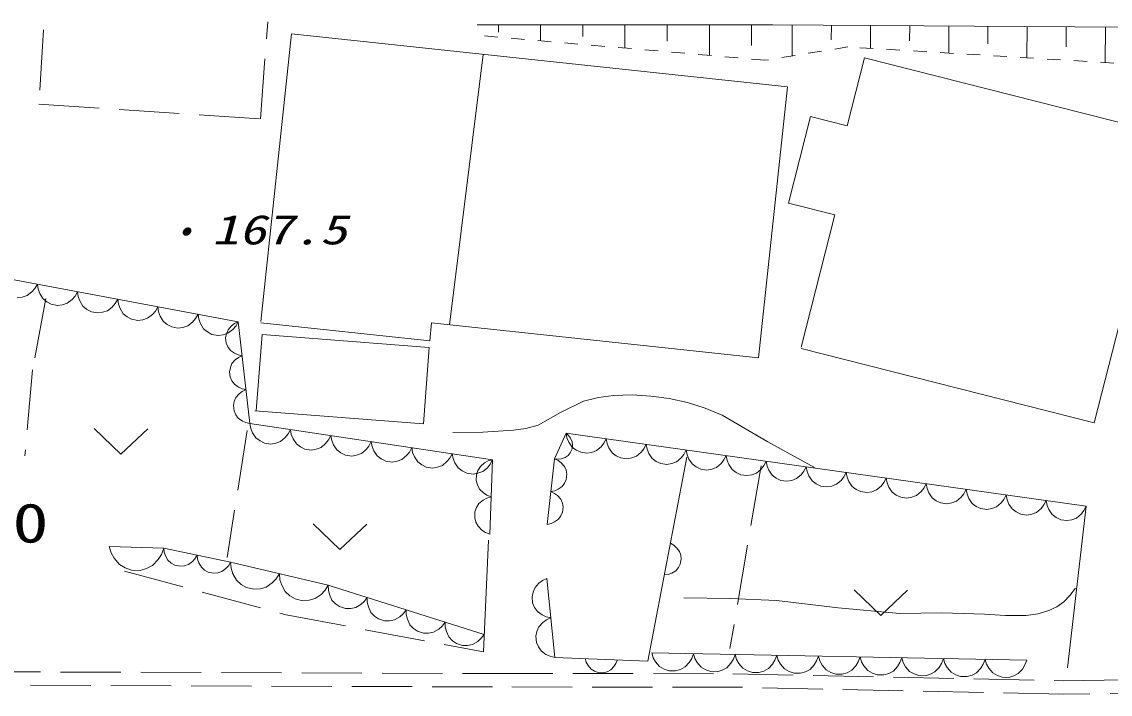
# Model space of a CAD drawing. Units: millimetres, scale not verified. Extents: x 40000 to 680000, y 20000 to 380000.
# Drawn here: x 172440 to 213072, y 281618 to 306724 of the extents above; entities that cross this region are included whole.
import ezdxf
from ezdxf.enums import TextEntityAlignment as Align

# ---------------------------------------------------------------- set-up
doc = ezdxf.new("R2010")
doc.units = ezdxf.units.MM
doc.header["$LTSCALE"] = 1000
doc.linetypes.add('USER1', pattern=[1, 0.5, -0.5])
doc.linetypes.add('USER2', pattern=[3, 2.25, -0.75])
doc.layers.add('S-BGD', color=1, linetype='Continuous', lineweight=13)
doc.styles.add('ＭＳ ゴシック', font='')
doc.styles.get('ＭＳ ゴシック').set_extended_font_data('MS Gothic')

msp = doc.modelspace()

# ---------------------------------------------------------------- linework, layer by layer
at = {"layer": 'S-BGD', "linetype": 'USER2'}
for p, q in [((173248, 306421), (173080, 303648)), ((181349, 303094), (181623, 306724)), ((173080, 303648), (181349, 303094)), ((173332, 296392), (172843, 293727)), ((172843, 293727), (172554, 290519)), ((180856, 291459), (180105, 286726)), ((200040, 290139), (198875, 283320)), ((176277, 286207), (182314, 284582)), ((182314, 284582), (189672, 283196)), ((170890, 282458), (190017, 282390)), ((190017, 282390), (198988, 282384)), ((198988, 282384), (211342, 282118)), ((211342, 282118), (224307, 282326)), ((190016, 281890), (170887, 281958)), ((198982, 281884), (190016, 281890)), ((211341, 281618), (198982, 281884)), ((224315, 281826), (211341, 281618))]:
    msp.add_line(p, q, dxfattribs=at)
at = {"layer": 'S-BGD'}
for p, q in [((189445, 306614), (200472, 306605)), ((190232, 306613), (190232, 306337)), ((191808, 306612), (191807, 306015)), ((193383, 306611), (193383, 306171)), ((194958, 306609), (194958, 305741)), ((196534, 306608), (196533, 306005)), ((198109, 306607), (198108, 305466)), ((199684, 306606), (199684, 305839)), ((200472, 306605), (213624, 306525)), ((201203, 306600), (201196, 305449)), ((202664, 306592), (202661, 306047)), ((204125, 306583), (204120, 305733)), ((205587, 306574), (205583, 306016)), ((207048, 306565), (207042, 305556)), ((208509, 306556), (208505, 305903)), ((209971, 306548), (209964, 305379)), ((211432, 306539), (211428, 305790)), ((212893, 306530), (212885, 305202)), ((182511, 306272), (181363, 295532)), ((201019, 304294), (182511, 306272)), ((189667, 305507), (188407, 295408)), ((203894, 305378), (203249, 302842)), ((215208, 302503), (203894, 305378)), ((199938, 294175), (201019, 304294)), ((201881, 303190), (201059, 299955)), ((203249, 302842), (201881, 303190)), ((212475, 291747), (215208, 302503)), ((201059, 299955), (202790, 299515)), ((202790, 299515), (201535, 294576)), ((167027, 298053), (180519, 295520)), ((172640, 296499), (172817, 296636)), ((172817, 296636), (172931, 296766)), ((172931, 296766), (173023, 296927)), ((173023, 296927), (173047, 296745)), ((173047, 296745), (173110, 296581)), ((174430, 296485), (174523, 296646)), ((174523, 296646), (174546, 296463)), ((172272, 296417), (172459, 296440)), ((172459, 296440), (172640, 296499)), ((173110, 296581), (173225, 296389)), ((173225, 296389), (173373, 296268)), ((173373, 296268), (173539, 296179)), ((173958, 296158), (174139, 296217)), ((174139, 296217), (174317, 296355)), ((174317, 296355), (174430, 296485)), ((174546, 296463), (174609, 296300)), ((174609, 296300), (174724, 296108)), ((175929, 296203), (176022, 296365)), ((176022, 296365), (176045, 296182)), ((173539, 296179), (173771, 296135)), ((173771, 296135), (173958, 296158)), ((174724, 296108), (174872, 295987)), ((174872, 295987), (175038, 295897)), ((175038, 295897), (175270, 295854)), ((175270, 295854), (175457, 295877)), ((175457, 295877), (175639, 295936)), ((175639, 295936), (175816, 296073)), ((175816, 296073), (175929, 296203)), ((176045, 296182), (176108, 296019)), ((176108, 296019), (176223, 295826)), ((176223, 295826), (176371, 295705)), ((177315, 295792), (177428, 295922)), ((177428, 295922), (177521, 296083)), ((177521, 296083), (177545, 295900)), ((177545, 295900), (177607, 295737)), ((176371, 295705), (176537, 295616)), ((176537, 295616), (176769, 295572)), ((176769, 295572), (176956, 295596)), ((176956, 295596), (177138, 295655)), ((177138, 295655), (177315, 295792)), ((177607, 295737), (177722, 295545)), ((177722, 295545), (177870, 295424)), ((177870, 295424), (178036, 295335)), ((178637, 295373), (178814, 295511)), ((178814, 295511), (178927, 295640)), ((178927, 295640), (179020, 295802)), ((179020, 295802), (179044, 295619)), ((179044, 295619), (179106, 295456)), ((179106, 295456), (179221, 295263)), ((180379, 295456), (180264, 295366)), ((180519, 295520), (180379, 295456)), ((180427, 295359), (180519, 295520)), ((180519, 295520), (180959, 291724)), ((181362, 295483), (187667, 294809)), ((187667, 294809), (187738, 295479)), ((187738, 295479), (199938, 294175)), ((178036, 295335), (178268, 295291)), ((178268, 295291), (178455, 295314)), ((178455, 295314), (178637, 295373)), ((179221, 295263), (179369, 295142)), ((179369, 295142), (179535, 295053)), ((179535, 295053), (179767, 295009)), ((179767, 295009), (179954, 295033)), ((179954, 295033), (180136, 295092)), ((180080, 295078), (180049, 294924)), ((180139, 295226), (180080, 295078)), ((180136, 295092), (180313, 295229)), ((180264, 295366), (180139, 295226)), ((180313, 295229), (180427, 295359)), ((181414, 295044), (181195, 292195)), ((187652, 294564), (181414, 295044)), ((180049, 294924), (180072, 294728)), ((180072, 294728), (180137, 294585)), ((180137, 294585), (180229, 294454)), ((180229, 294454), (180382, 294347)), ((180382, 294347), (180514, 294289)), ((180525, 294191), (180411, 294100)), ((180514, 294289), (180665, 294255)), ((180665, 294255), (180525, 294191)), ((187432, 291711), (187652, 294564)), ((201535, 294527), (212475, 291747)), ((180226, 293813), (180196, 293659)), ((180286, 293961), (180226, 293813)), ((180411, 294100), (180286, 293961)), ((180196, 293659), (180219, 293463)), ((180219, 293463), (180283, 293320)), ((180283, 293320), (180375, 293189)), ((180375, 293189), (180529, 293082)), ((180529, 293082), (180661, 293023)), ((180661, 293023), (180812, 292990)), ((180812, 292990), (180672, 292925)), ((180433, 292696), (180373, 292548)), ((180557, 292835), (180433, 292696)), ((180672, 292925), (180557, 292835)), ((192545, 292133), (193414, 292558)), ((193414, 292558), (193968, 292694)), ((193968, 292694), (194530, 292770)), ((194530, 292770), (195228, 292790)), ((195228, 292790), (195928, 292750)), ((195928, 292750), (196610, 292658)), ((196610, 292658), (197292, 292504)), ((180373, 292548), (180343, 292394)), ((180343, 292394), (180365, 292197)), ((180365, 292197), (180430, 292054)), ((181146, 292195), (187432, 291711)), ((197292, 292504), (197950, 292297)), ((197950, 292297), (198584, 292034)), ((180430, 292054), (180522, 291924)), ((180522, 291924), (180675, 291817)), ((180675, 291817), (180807, 291758)), ((180807, 291758), (180959, 291724)), ((191717, 291662), (192545, 292133)), ((198584, 292034), (200290, 291045)), ((175146, 291535), (176141, 290584)), ((176141, 290584), (177146, 291523)), ((180959, 291724), (190017, 290374)), ((180959, 291724), (180989, 291542)), ((180989, 291542), (181058, 291382)), ((181058, 291382), (181180, 291194)), ((182382, 291335), (182468, 291499)), ((182468, 291499), (182499, 291317)), ((188528, 291394), (189653, 291403)), ((189653, 291403), (190793, 291472)), ((190793, 291472), (191260, 291537)), ((191260, 291537), (191717, 291662)), ((192332, 290405), (192761, 291367)), ((192761, 291367), (212177, 288638)), ((192855, 291279), (192761, 291367)), ((192761, 291367), (192793, 291187)), ((181180, 291194), (181333, 291078)), ((181333, 291078), (181502, 290995)), ((181502, 290995), (181736, 290960)), ((181736, 290960), (181922, 290991)), ((181922, 290991), (182101, 291056)), ((182101, 291056), (182273, 291201)), ((182273, 291201), (182382, 291335)), ((182499, 291317), (182568, 291157)), ((182568, 291157), (182690, 290969)), ((182690, 290969), (182843, 290853)), ((183611, 290831), (183783, 290976)), ((183783, 290976), (183892, 291110)), ((183892, 291110), (183978, 291274)), ((183978, 291274), (184009, 291092)), ((184009, 291092), (184077, 290932)), ((185401, 290885), (185488, 291049)), ((185488, 291049), (185518, 290867)), ((192793, 291187), (192862, 291029)), ((192924, 291182), (192855, 291279)), ((192862, 291029), (192985, 290844)), ((192988, 291041), (192924, 291182)), ((192998, 290909), (192988, 291041)), ((194065, 290860), (194171, 290993)), ((194171, 290993), (194255, 291157)), ((194255, 291157), (194287, 290977)), ((194287, 290977), (194356, 290819)), ((195664, 290783), (195748, 290947)), ((195748, 290947), (195780, 290767)), ((200290, 291045), (202030, 290086)), ((182843, 290853), (183012, 290770)), ((183012, 290770), (183246, 290735)), ((183246, 290735), (183431, 290766)), ((183431, 290766), (183611, 290831)), ((184077, 290932), (184200, 290744)), ((184200, 290744), (184352, 290628)), ((184352, 290628), (184521, 290545)), ((184521, 290545), (184755, 290510)), ((184755, 290510), (184941, 290541)), ((184941, 290541), (185121, 290606)), ((185121, 290606), (185293, 290751)), ((185293, 290751), (185401, 290885)), ((185518, 290867), (185587, 290707)), ((185587, 290707), (185710, 290519)), ((186631, 290381), (186802, 290526)), ((186802, 290526), (186911, 290660)), ((186911, 290660), (186997, 290824)), ((186997, 290824), (187028, 290642)), ((187028, 290642), (187097, 290482)), ((188421, 290435), (188507, 290599)), ((188507, 290599), (188538, 290417)), ((192726, 290454), (192831, 290534)), ((192831, 290534), (192917, 290631)), ((192917, 290631), (192984, 290780)), ((192984, 290780), (192998, 290909)), ((192985, 290844), (193136, 290731)), ((193136, 290731), (193304, 290651)), ((193304, 290651), (193536, 290618)), ((193536, 290618), (193719, 290649)), ((193719, 290649), (193896, 290716)), ((193896, 290716), (194065, 290860)), ((194356, 290819), (194478, 290634)), ((194478, 290634), (194630, 290521)), ((195389, 290506), (195558, 290650)), ((195558, 290650), (195664, 290783)), ((195780, 290767), (195849, 290609)), ((195849, 290609), (195972, 290424)), ((197052, 290440), (197158, 290574)), ((197158, 290574), (197242, 290737)), ((197242, 290737), (197274, 290557)), ((197274, 290557), (197343, 290399)), ((198651, 290364), (198735, 290527)), ((198735, 290527), (198767, 290347)), ((185710, 290519), (185862, 290403)), ((185862, 290403), (186031, 290320)), ((186031, 290320), (186265, 290285)), ((186265, 290285), (186451, 290316)), ((186451, 290316), (186631, 290381)), ((187097, 290482), (187219, 290294)), ((187219, 290294), (187372, 290178)), ((187372, 290178), (187541, 290095)), ((187961, 290091), (188140, 290156)), ((188140, 290156), (188312, 290301)), ((188312, 290301), (188421, 290435)), ((188538, 290417), (188607, 290257)), ((188607, 290257), (188729, 290069)), ((189559, 290122), (189470, 289972)), ((189717, 290251), (189559, 290122)), ((189855, 290329), (189717, 290251)), ((189822, 290076), (189931, 290210)), ((190017, 290374), (189855, 290329)), ((190017, 290374), (189908, 287600)), ((189931, 290210), (190017, 290374)), ((192058, 287960), (192332, 290405)), ((192467, 290340), (192332, 290405)), ((192332, 290405), (192459, 290391)), ((192459, 290391), (192578, 290407)), ((192578, 290256), (192467, 290340)), ((192578, 290407), (192726, 290454)), ((192700, 290122), (192578, 290256)), ((192758, 289979), (192700, 290122)), ((194630, 290521), (194798, 290441)), ((194798, 290441), (195029, 290408)), ((195029, 290408), (195212, 290440)), ((195212, 290440), (195389, 290506)), ((195815, 282856), (197273, 290469)), ((195972, 290424), (196123, 290312)), ((196123, 290312), (196291, 290231)), ((196291, 290231), (196523, 290198)), ((196523, 290198), (196706, 290230)), ((196706, 290230), (196883, 290296)), ((196883, 290296), (197052, 290440)), ((197343, 290399), (197465, 290214)), ((197465, 290214), (197617, 290102)), ((198376, 290086), (198545, 290230)), ((198545, 290230), (198651, 290364)), ((198767, 290347), (198836, 290189)), ((198836, 290189), (198959, 290004)), ((200038, 290020), (200145, 290154)), ((200145, 290154), (200229, 290317)), ((200229, 290317), (200261, 290138)), ((200261, 290138), (200330, 289979)), ((187541, 290095), (187775, 290060)), ((187775, 290060), (187961, 290091)), ((188729, 290069), (188882, 289953)), ((188882, 289953), (189051, 289870)), ((189051, 289870), (189285, 289835)), ((189285, 289835), (189470, 289866)), ((189411, 289811), (189403, 289596)), ((189470, 289972), (189411, 289811)), ((189470, 289866), (189650, 289931)), ((189650, 289931), (189822, 290076)), ((192788, 289831), (192758, 289979)), ((192766, 289641), (192788, 289831)), ((197617, 290102), (197785, 290021)), ((197785, 290021), (198016, 289988)), ((198016, 289988), (198199, 290020)), ((198199, 290020), (198376, 290086)), ((198959, 290004), (199110, 289892)), ((199110, 289892), (199278, 289811)), ((199278, 289811), (199510, 289779)), ((199510, 289779), (199693, 289810)), ((199693, 289810), (199870, 289876)), ((199870, 289876), (200038, 290020)), ((200330, 289979), (200452, 289795)), ((200452, 289795), (200604, 289682)), ((201363, 289667), (201532, 289810)), ((201532, 289810), (201638, 289944)), ((201638, 289944), (201722, 290107)), ((201722, 290107), (201754, 289928)), ((201754, 289928), (201823, 289769)), ((201823, 289769), (201946, 289585)), ((203025, 289600), (203132, 289734)), ((203132, 289734), (203216, 289897)), ((203216, 289897), (203248, 289718)), ((203248, 289718), (203317, 289560)), ((189403, 289596), (189448, 289431)), ((189448, 289431), (189525, 289275)), ((192468, 289272), (192616, 289376)), ((192616, 289376), (192705, 289503)), ((192705, 289503), (192766, 289641)), ((200604, 289682), (200772, 289601)), ((200772, 289601), (201003, 289569)), ((201003, 289569), (201186, 289600)), ((201186, 289600), (201363, 289667)), ((201946, 289585), (202097, 289472)), ((202097, 289472), (202265, 289391)), ((202265, 289391), (202497, 289359)), ((202497, 289359), (202680, 289390)), ((202680, 289390), (202857, 289457)), ((202857, 289457), (203025, 289600)), ((203317, 289560), (203439, 289375)), ((203439, 289375), (203591, 289262)), ((204350, 289247), (204519, 289391)), ((204519, 289391), (204625, 289524)), ((204625, 289524), (204709, 289687)), ((204709, 289687), (204741, 289508)), ((204741, 289508), (204810, 289350)), ((204810, 289350), (204933, 289165)), ((206012, 289181), (206119, 289314)), ((206119, 289314), (206203, 289478)), ((206203, 289478), (206235, 289298)), ((189525, 289275), (189673, 289134)), ((189801, 288941), (189662, 288863)), ((189673, 289134), (189805, 289049)), ((189962, 288987), (189801, 288941)), ((189805, 289049), (189962, 288987)), ((192195, 289182), (192341, 289212)), ((192330, 289118), (192195, 289182)), ((192442, 289034), (192330, 289118)), ((192341, 289212), (192468, 289272)), ((192563, 288900), (192442, 289034)), ((203591, 289262), (203759, 289181)), ((203759, 289181), (203990, 289149)), ((203990, 289149), (204173, 289180)), ((204173, 289180), (204350, 289247)), ((204933, 289165), (205084, 289052)), ((205084, 289052), (205252, 288972)), ((205252, 288972), (205484, 288939)), ((205484, 288939), (205667, 288970)), ((205667, 288970), (205844, 289037)), ((205844, 289037), (206012, 289181)), ((206235, 289298), (206304, 289140)), ((206304, 289140), (206426, 288955)), ((206426, 288955), (206578, 288842)), ((207337, 288827), (207506, 288971)), ((207506, 288971), (207612, 289104)), ((207612, 289104), (207696, 289268)), ((207696, 289268), (207728, 289088)), ((207728, 289088), (207797, 288930)), ((207797, 288930), (207920, 288745)), ((209106, 288894), (209190, 289058)), ((209190, 289058), (209222, 288878)), ((189415, 288585), (189356, 288424)), ((189504, 288734), (189415, 288585)), ((189662, 288863), (189504, 288734)), ((192621, 288757), (192563, 288900)), ((192651, 288608), (192621, 288757)), ((192630, 288419), (192651, 288608)), ((206578, 288842), (206746, 288762)), ((206746, 288762), (206977, 288729)), ((206977, 288729), (207160, 288760)), ((207160, 288760), (207337, 288827)), ((207920, 288745), (208071, 288632)), ((208071, 288632), (208239, 288552)), ((208239, 288552), (208471, 288519)), ((208471, 288519), (208654, 288551)), ((208654, 288551), (208831, 288617)), ((208831, 288617), (208999, 288761)), ((208999, 288761), (209106, 288894)), ((209222, 288878), (209291, 288720)), ((209291, 288720), (209413, 288535)), ((209413, 288535), (209565, 288423)), ((210324, 288407), (210493, 288551)), ((210493, 288551), (210599, 288685)), ((210599, 288685), (210683, 288848)), ((210683, 288848), (210715, 288668)), ((210715, 288668), (210784, 288510)), ((210784, 288510), (210907, 288325)), ((212177, 288638), (211477, 282602)), ((212093, 288475), (212177, 288638)), ((189356, 288424), (189348, 288209)), ((189348, 288209), (189394, 288044)), ((192332, 288050), (192479, 288154)), ((192479, 288154), (192568, 288280)), ((192568, 288280), (192630, 288419)), ((209565, 288423), (209733, 288342)), ((209733, 288342), (209964, 288309)), ((209964, 288309), (210147, 288341)), ((210147, 288341), (210324, 288407)), ((210907, 288325), (211058, 288213)), ((211058, 288213), (211226, 288132)), ((211226, 288132), (211458, 288099)), ((211458, 288099), (211641, 288131)), ((211641, 288131), (211818, 288197)), ((211818, 288197), (211986, 288341)), ((211986, 288341), (212093, 288475)), ((183318, 287975), (184312, 287024)), ((184312, 287024), (185318, 287963)), ((189394, 288044), (189471, 287888)), ((189471, 287888), (189618, 287747)), ((189618, 287747), (189750, 287661)), ((192058, 287960), (192204, 287990)), ((192204, 287990), (192332, 288050)), ((189864, 287374), (189672, 283196)), ((189750, 287661), (189908, 287600)), ((175704, 287130), (177739, 287072)), ((175704, 287130), (175773, 286894)), ((175773, 286894), (175890, 286692)), ((177651, 286840), (177739, 287072)), ((177739, 287072), (180233, 286548)), ((177739, 287072), (177755, 286919)), ((177755, 286919), (177805, 286781)), ((196657, 287252), (196783, 287178)), ((196783, 287178), (196885, 287086)), ((196885, 287086), (196993, 286949)), ((196993, 286949), (197039, 286806)), ((175890, 286692), (176082, 286463)), ((176082, 286463), (176302, 286334)), ((177323, 286427), (177528, 286645)), ((177528, 286645), (177651, 286840)), ((177805, 286781), (177897, 286618)), ((177897, 286618), (178019, 286515)), ((178019, 286515), (178156, 286437)), ((178658, 286459), (178809, 286570)), ((178809, 286570), (178906, 286677)), ((178906, 286677), (178986, 286810)), ((178986, 286810), (179003, 286657)), ((179003, 286657), (179052, 286519)), ((179052, 286519), (179145, 286357)), ((180153, 286415), (180233, 286548)), ((180233, 286548), (183883, 285693)), ((180233, 286548), (180253, 286322)), ((197019, 286477), (196951, 286346)), ((197053, 286659), (197019, 286477)), ((197039, 286806), (197053, 286659)), ((176302, 286334), (176539, 286251)), ((176539, 286251), (176854, 286242)), ((176854, 286242), (177096, 286311)), ((177096, 286311), (177323, 286427)), ((178156, 286437), (178349, 286397)), ((178349, 286397), (178505, 286413)), ((178505, 286413), (178658, 286459)), ((179145, 286357), (179266, 286253)), ((179266, 286253), (179403, 286175)), ((179403, 286175), (179596, 286135)), ((179596, 286135), (179753, 286151)), ((179753, 286151), (179906, 286197)), ((179906, 286197), (180056, 286308)), ((180056, 286308), (180153, 286415)), ((180253, 286322), (180321, 286119)), ((180321, 286119), (180451, 285876)), ((181936, 285928), (182058, 286121)), ((182058, 286121), (182077, 285895)), ((196575, 286091), (196431, 286073)), ((196704, 286140), (196575, 286091)), ((196855, 286230), (196704, 286140)), ((196951, 286346), (196855, 286230)), ((180451, 285876), (180626, 285720)), ((180626, 285720), (180825, 285601)), ((181564, 285615), (181789, 285775)), ((181789, 285775), (181936, 285928)), ((182077, 285895), (182145, 285691)), ((182145, 285691), (182276, 285449)), ((183760, 285501), (183883, 285693)), ((183883, 285693), (189700, 283854)), ((183883, 285693), (183884, 285509)), ((191748, 285763), (191600, 285603)), ((191882, 285865), (191748, 285763)), ((192046, 285937), (191882, 285865)), ((192046, 285937), (192334, 282994)), ((180825, 285601), (181108, 285535)), ((181108, 285535), (181338, 285553)), ((181338, 285553), (181564, 285615)), ((182276, 285449), (182451, 285292)), ((182451, 285292), (182649, 285174)), ((183389, 285188), (183614, 285347)), ((183614, 285347), (183760, 285501)), ((183884, 285509), (183927, 285339)), ((183927, 285339), (184018, 285135)), ((191527, 285433), (191489, 285254)), ((191489, 285254), (191511, 285026)), ((191600, 285603), (191527, 285433)), ((203509, 285512), (204503, 284561)), ((204503, 284561), (205509, 285500)), ((211337, 285073), (211560, 285310)), ((211560, 285310), (211770, 285579)), ((182649, 285174), (182932, 285107)), ((182932, 285107), (183163, 285126)), ((183163, 285126), (183389, 285188)), ((184018, 285135), (184150, 284997)), ((184150, 284997), (184304, 284888)), ((184304, 284888), (184529, 284817)), ((184718, 284817), (184905, 284854)), ((184905, 284854), (185097, 284969)), ((185097, 284969), (185226, 285085)), ((185226, 285085), (185337, 285233)), ((185337, 285233), (185339, 285049)), ((185339, 285049), (185381, 284880)), ((185381, 284880), (185472, 284675)), ((191511, 285026), (191584, 284859)), ((191584, 284859), (191688, 284706)), ((197157, 285212), (198885, 285193)), ((198885, 285193), (200610, 285114)), ((200610, 285114), (202916, 284846)), ((202916, 284846), (205214, 284638)), ((210785, 284741), (211075, 284880)), ((211075, 284880), (211337, 285073)), ((184529, 284817), (184718, 284817)), ((185472, 284675), (185605, 284537)), ((185605, 284537), (185758, 284428)), ((186359, 284394), (186552, 284509)), ((186552, 284509), (186680, 284625)), ((186680, 284625), (186791, 284774)), ((186791, 284774), (186793, 284589)), ((186793, 284589), (186835, 284420)), ((191688, 284706), (191864, 284578)), ((191864, 284578), (192015, 284508)), ((192015, 284508), (192190, 284465)), ((192190, 284465), (192026, 284394)), ((205214, 284638), (206784, 284656)), ((206784, 284656), (208383, 284613)), ((208383, 284613), (209162, 284555)), ((209162, 284555), (209939, 284559)), ((209939, 284559), (210365, 284619)), ((210365, 284619), (210785, 284741)), ((185758, 284428), (185984, 284357)), ((185984, 284357), (186172, 284358)), ((186172, 284358), (186359, 284394)), ((186835, 284420), (186927, 284215)), ((186927, 284215), (187059, 284077)), ((187059, 284077), (187213, 283969)), ((187814, 283934), (188006, 284050)), ((188006, 284050), (188135, 284165)), ((188135, 284165), (188246, 284314)), ((188246, 284314), (188247, 284129)), ((188247, 284129), (188290, 283960)), ((191744, 284132), (191671, 283962)), ((191892, 284291), (191744, 284132)), ((192026, 284394), (191892, 284291)), ((187213, 283969), (187438, 283897)), ((187438, 283897), (187626, 283898)), ((187626, 283898), (187814, 283934)), ((188290, 283960), (188381, 283755)), ((188381, 283755), (188513, 283617)), ((189460, 283590), (189589, 283705)), ((189589, 283705), (189700, 283854)), ((191671, 283962), (191633, 283783)), ((191633, 283783), (191656, 283555)), ((188513, 283617), (188667, 283509)), ((188667, 283509), (188892, 283438)), ((188892, 283438), (189081, 283438)), ((189081, 283438), (189268, 283475)), ((189268, 283475), (189460, 283590)), ((191656, 283555), (191728, 283388)), ((191728, 283388), (191832, 283235)), ((191832, 283235), (192008, 283107)), ((192008, 283107), (192159, 283036)), ((192159, 283036), (192334, 282994)), ((192334, 282994), (195815, 282856)), ((193515, 282809), (193475, 282949)), ((193582, 282689), (193515, 282809)), ((194674, 282901), (194621, 282765)), ((195958, 283160), (209954, 282888)), ((195958, 283160), (196013, 282980)), ((196013, 282980), (196103, 282827)), ((196103, 282827), (196252, 282653)), ((197355, 282803), (197448, 282953)), ((197448, 282953), (197513, 283130)), ((197513, 283130), (197568, 282950)), ((197568, 282950), (197658, 282797)), ((198910, 282772), (199003, 282922)), ((199003, 282922), (199068, 283100)), ((199068, 283100), (199123, 282920)), ((199123, 282920), (199214, 282766)), ((200465, 282742), (200558, 282892)), ((200558, 282892), (200623, 283070)), ((200623, 283070), (200678, 282890)), ((200678, 282890), (200769, 282736)), ((202021, 282712), (202113, 282862)), ((202113, 282862), (202179, 283039)), ((202179, 283039), (202233, 282859)), ((202233, 282859), (202324, 282706)), ((203576, 282681), (203668, 282831)), ((203668, 282831), (203734, 283009)), ((203734, 283009), (203789, 282829)), ((203789, 282829), (203879, 282676)), ((205223, 282801), (205289, 282979)), ((205289, 282979), (205344, 282799)), ((206778, 282771), (206844, 282948)), ((206844, 282948), (206899, 282768)), ((208333, 282740), (208399, 282918)), ((208399, 282918), (208454, 282738)), ((209888, 282710), (209954, 282888)), ((193694, 282553), (193582, 282689)), ((193823, 282476), (193694, 282553)), ((193962, 282428), (193823, 282476)), ((194148, 282421), (193962, 282428)), ((194290, 282457), (194148, 282421)), ((194425, 282524), (194290, 282457)), ((194544, 282651), (194425, 282524)), ((194621, 282765), (194544, 282651)), ((196252, 282653), (196421, 282556)), ((196421, 282556), (196602, 282495)), ((196602, 282495), (196844, 282490)), ((196844, 282490), (197027, 282545)), ((197027, 282545), (197200, 282635)), ((197200, 282635), (197355, 282803)), ((197658, 282797), (197807, 282623)), ((197807, 282623), (197976, 282526)), ((197976, 282526), (198158, 282464)), ((198158, 282464), (198399, 282460)), ((198399, 282460), (198582, 282514)), ((198582, 282514), (198755, 282604)), ((198755, 282604), (198910, 282772)), ((199214, 282766), (199362, 282592)), ((199362, 282592), (199531, 282496)), ((199531, 282496), (199713, 282434)), ((199713, 282434), (199954, 282429)), ((199954, 282429), (200138, 282484)), ((200138, 282484), (200310, 282574)), ((200310, 282574), (200465, 282742)), ((200769, 282736), (200917, 282562)), ((200917, 282562), (201086, 282465)), ((201086, 282465), (201268, 282404)), ((201268, 282404), (201509, 282399)), ((201509, 282399), (201693, 282454)), ((201693, 282454), (201866, 282544)), ((201866, 282544), (202021, 282712)), ((202324, 282706), (202472, 282532)), ((202472, 282532), (202641, 282435)), ((202641, 282435), (202823, 282373)), ((203064, 282369), (203248, 282423)), ((203248, 282423), (203421, 282513)), ((203421, 282513), (203576, 282681)), ((203879, 282676), (204027, 282502)), ((204027, 282502), (204196, 282405)), ((204196, 282405), (204378, 282343)), ((204803, 282393), (204976, 282483)), ((204976, 282483), (205131, 282651)), ((205131, 282651), (205223, 282801)), ((205344, 282799), (205434, 282645)), ((205434, 282645), (205582, 282471)), ((205582, 282471), (205751, 282375)), ((206358, 282363), (206531, 282453)), ((206531, 282453), (206686, 282621)), ((206686, 282621), (206778, 282771)), ((206899, 282768), (206989, 282615)), ((206989, 282615), (207137, 282441)), ((207137, 282441), (207307, 282344)), ((207913, 282332), (208086, 282422)), ((208086, 282422), (208241, 282591)), ((208241, 282591), (208333, 282740)), ((208454, 282738), (208544, 282585)), ((208544, 282585), (208692, 282411)), ((208692, 282411), (208862, 282314)), ((209641, 282392), (209796, 282560)), ((209796, 282560), (209888, 282710)), ((202823, 282373), (203064, 282369)), ((204378, 282343), (204619, 282338)), ((204619, 282338), (204803, 282393)), ((205751, 282375), (205933, 282313)), ((205933, 282313), (206174, 282308)), ((206174, 282308), (206358, 282363)), ((207307, 282344), (207488, 282282)), ((207488, 282282), (207729, 282278)), ((207729, 282278), (207913, 282332)), ((208862, 282314), (209043, 282252)), ((209043, 282252), (209284, 282247)), ((209284, 282247), (209468, 282302)), ((209468, 282302), (209641, 282392))]:
    msp.add_line(p, q, dxfattribs=at)
at = {"layer": 'S-BGD', "linetype": 'USER1'}
for p, q in [((200177, 305286), (189557, 306211)), ((203281, 305784), (200177, 305286)), ((221194, 304699), (203281, 305784))]:
    msp.add_line(p, q, dxfattribs=at)

# ---------------------------------------------------------------- texts
at = {"layer": 'S-BGD', "style": 'ＭＳ ゴシック', "oblique": 15, "width": 1.35}
msp.add_text('167.5', height=1100, dxfattribs=at).set_placement((179538, 298082), align=Align.BOTTOM_LEFT)
at = {"layer": 'S-BGD', "style": 'ＭＳ ゴシック', "oblique": 15}
msp.add_text('・', height=1100, dxfattribs=at).set_placement((177707, 297991), align=Align.BOTTOM_LEFT)
at = {"layer": 'S-BGD', "style": 'ＭＳ ゴシック', "width": 1.35}
msp.add_text('44.0', height=1466, rotation=359.7, dxfattribs=at).set_placement((168048, 286865), align=Align.BOTTOM_LEFT)

doc.saveas('drawing.dxf')
